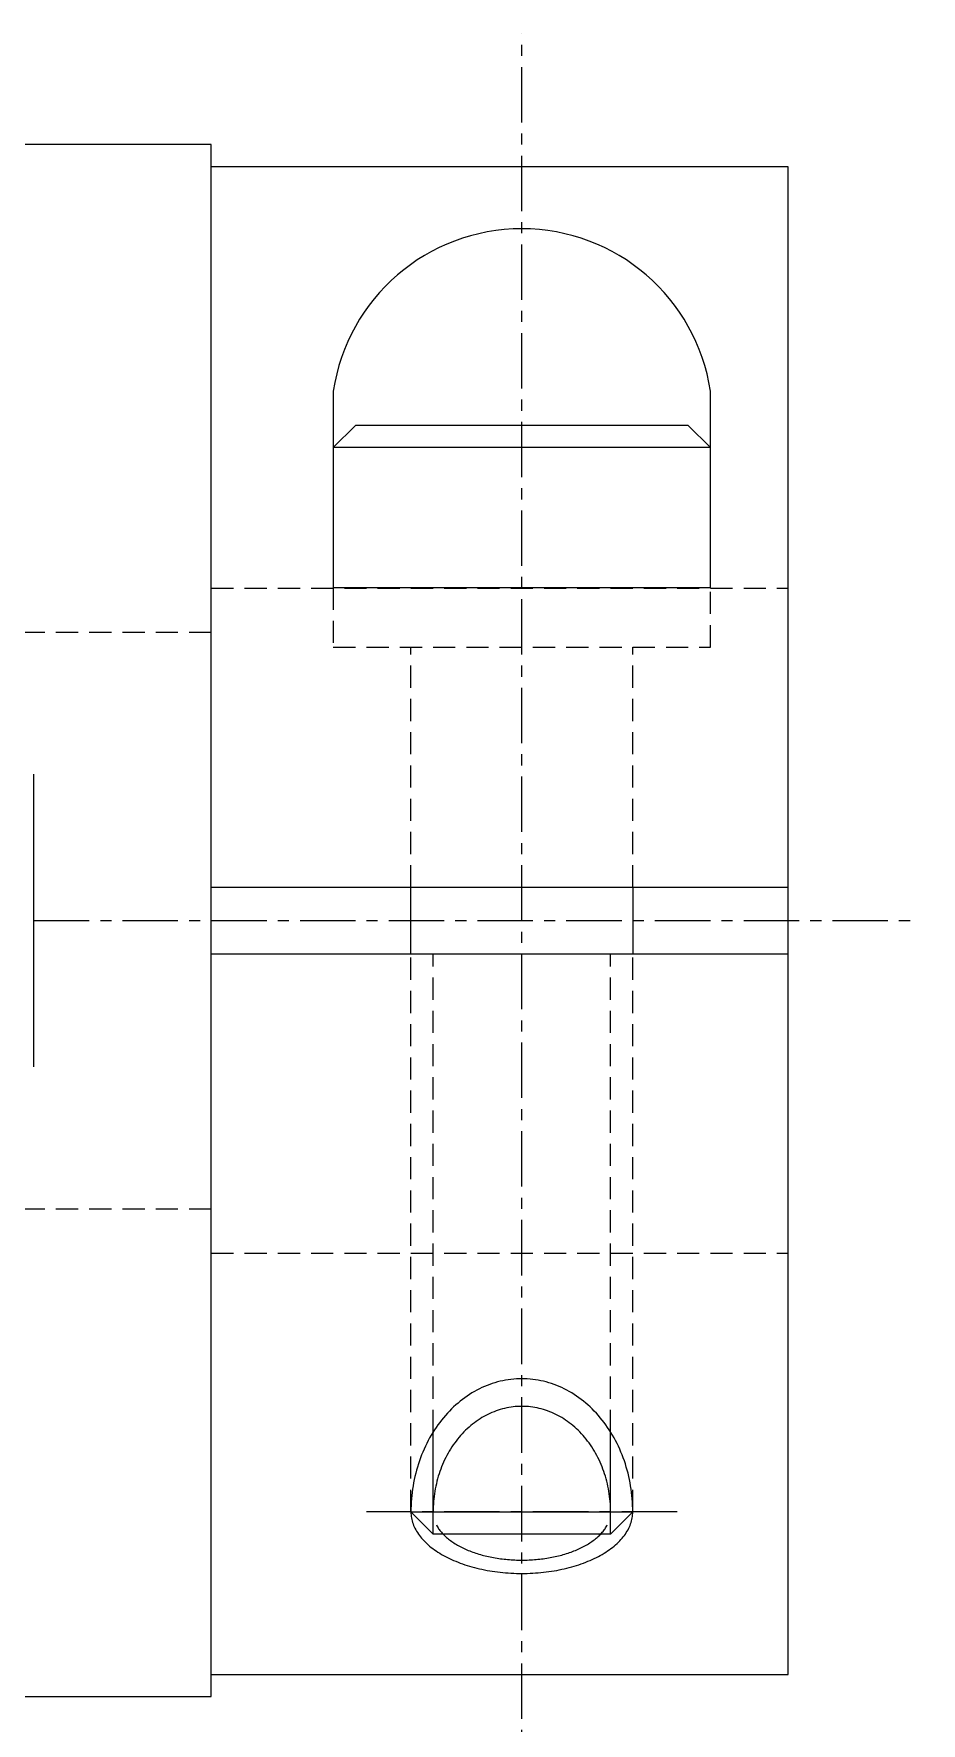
# Model space of a CAD drawing. Extents: x -134 to -27, y 11 to 71.
# Drawn here: x -106.85 to -86.85, y 32.56 to 70.66 of the extents above; entities that cross this region are included whole.
import ezdxf

# ---------------------------------------------------------------- set-up
doc = ezdxf.new("R2010")
doc.units = 0
doc.linetypes.add('CENTER', pattern=[2, 1.25, -0.25, 0.25, -0.25])
doc.linetypes.add('DASHED', pattern=[0.75, 0.5, -0.25])
doc.layers.get('0').update_dxf_attribs({"linetype": 'CONTINUOUS'})
doc.layers.add('CENTER', color=1, linetype='CENTER')

msp = doc.modelspace()

# ---------------------------------------------------------------- linework, layer by layer
at = {"color": 7, "linetype": 'CONTINUOUS'}
for p, q in [((-102.849, 68.156), (-110.849, 68.156)), ((-102.849, 33.156), (-102.849, 68.156)), ((-89.849, 67.656), (-102.849, 67.656)), ((-89.849, 33.656), (-89.849, 67.656)), ((-100.099, 62.597), (-100.099, 58.168)), ((-91.599, 58.168), (-91.599, 62.597)), ((-100.099, 61.322), (-99.599, 61.822)), ((-92.099, 61.822), (-99.599, 61.822)), ((-92.099, 61.822), (-91.599, 61.322)), ((-91.599, 61.322), (-100.099, 61.322)), ((-100.099, 58.168), (-91.599, 58.168)), ((-106.849, 47.356), (-106.849, 53.956)), ((-89.849, 51.406), (-102.849, 51.406)), ((-98.349, 49.906), (-98.349, 51.406)), ((-93.349, 51.406), (-93.349, 49.906)), ((-102.849, 49.906), (-89.849, 49.906)), ((-98.349, 37.322), (-93.349, 37.322)), ((-98.349, 37.322), (-97.849, 36.822)), ((-93.349, 37.322), (-93.849, 36.822)), ((-93.849, 36.822), (-97.849, 36.822)), ((-102.849, 33.656), (-89.849, 33.656)), ((-110.849, 33.156), (-102.849, 33.156))]:
    msp.add_line(p, q, dxfattribs=at)
at = {"color": 3, "linetype": 'DASHED'}
for p, q in [((-102.849, 58.156), (-89.849, 58.156)), ((-100.099, 58.168), (-100.099, 56.822)), ((-91.599, 56.822), (-91.599, 58.168)), ((-102.849, 57.156), (-110.849, 57.156)), ((-100.099, 56.822), (-91.599, 56.822)), ((-98.349, 51.406), (-98.349, 56.822)), ((-93.349, 51.406), (-93.349, 56.822)), ((-98.349, 37.322), (-98.349, 49.906)), ((-97.849, 39.123), (-97.849, 49.906)), ((-93.849, 39.123), (-93.849, 49.906)), ((-93.349, 37.322), (-93.349, 49.906)), ((-110.849, 44.156), (-102.849, 44.156)), ((-102.849, 43.156), (-89.849, 43.156))]:
    msp.add_line(p, q, dxfattribs=at)
at = {"color": 3, "linetype": 'CONTINUOUS'}
for p, q in [((-97.849, 36.822), (-97.849, 39.123)), ((-93.849, 36.822), (-93.849, 39.123))]:
    msp.add_line(p, q, dxfattribs=at)
for points in [[(-93.349, 37.322, 0), (-93.349, 37.396, 0), (-93.352, 37.469, 0), (-93.355, 37.543, 0), (-93.361, 37.616, 0), (-93.367, 37.689, 0), (-93.376, 37.762, 0), (-93.385, 37.835, 0), (-93.397, 37.908, 0), (-93.409, 37.98, 0), (-93.423, 38.051, 0), (-93.439, 38.123, 0), (-93.456, 38.193, 0), (-93.475, 38.264, 0), (-93.495, 38.333, 0), (-93.516, 38.402, 0), (-93.539, 38.471, 0), (-93.563, 38.538, 0), (-93.589, 38.605, 0), (-93.615, 38.672, 0), (-93.644, 38.737, 0), (-93.673, 38.802, 0), (-93.704, 38.865, 0), (-93.736, 38.928, 0), (-93.77, 38.99, 0), (-93.805, 39.05, 0), (-93.841, 39.11, 0), (-93.878, 39.169, 0), (-93.916, 39.226, 0), (-93.956, 39.283, 0), (-93.996, 39.338, 0), (-94.038, 39.392, 0), (-94.081, 39.445, 0), (-94.125, 39.496, 0), (-94.17, 39.546, 0), (-94.216, 39.595, 0), (-94.263, 39.642, 0), (-94.31, 39.688, 0), (-94.359, 39.733, 0), (-94.409, 39.776, 0), (-94.46, 39.818, 0), (-94.511, 39.858, 0), (-94.563, 39.897, 0), (-94.616, 39.934, 0), (-94.67, 39.969, 0), (-94.724, 40.003, 0), (-94.78, 40.035, 0), (-94.835, 40.066, 0), (-94.892, 40.095, 0), (-94.949, 40.123, 0), (-95.006, 40.148, 0), (-95.064, 40.172, 0), (-95.123, 40.194, 0), (-95.182, 40.215, 0), (-95.241, 40.234, 0), (-95.301, 40.251, 0), (-95.361, 40.266, 0), (-95.421, 40.279, 0), (-95.482, 40.291, 0), (-95.543, 40.301, 0), (-95.603, 40.309, 0), (-95.665, 40.316, 0), (-95.726, 40.32, 0), (-95.787, 40.323, 0), (-95.849, 40.324, 0), (-95.91, 40.323, 0), (-95.971, 40.32, 0), (-96.032, 40.316, 0), (-96.094, 40.309, 0), (-96.155, 40.301, 0), (-96.215, 40.291, 0), (-96.276, 40.279, 0), (-96.336, 40.266, 0), (-96.396, 40.251, 0), (-96.456, 40.234, 0), (-96.515, 40.215, 0), (-96.574, 40.194, 0), (-96.633, 40.172, 0), (-96.691, 40.148, 0), (-96.748, 40.123, 0), (-96.805, 40.095, 0), (-96.862, 40.066, 0), (-96.917, 40.035, 0), (-96.973, 40.003, 0), (-97.027, 39.969, 0), (-97.081, 39.934, 0), (-97.134, 39.897, 0), (-97.186, 39.858, 0), (-97.237, 39.818, 0), (-97.288, 39.776, 0), (-97.338, 39.733, 0), (-97.387, 39.688, 0), (-97.435, 39.642, 0), (-97.481, 39.595, 0), (-97.527, 39.546, 0), (-97.572, 39.496, 0), (-97.616, 39.445, 0), (-97.659, 39.392, 0), (-97.701, 39.338, 0), (-97.742, 39.283, 0), (-97.781, 39.226, 0), (-97.819, 39.169, 0), (-97.857, 39.11, 0), (-97.892, 39.05, 0), (-97.927, 38.99, 0), (-97.961, 38.928, 0), (-97.993, 38.865, 0), (-98.024, 38.802, 0), (-98.053, 38.737, 0), (-98.082, 38.672, 0), (-98.109, 38.605, 0), (-98.134, 38.538, 0), (-98.158, 38.471, 0), (-98.181, 38.402, 0), (-98.202, 38.333, 0), (-98.222, 38.264, 0), (-98.241, 38.193, 0), (-98.258, 38.123, 0), (-98.274, 38.051, 0), (-98.288, 37.98, 0), (-98.3, 37.908, 0), (-98.312, 37.835, 0), (-98.321, 37.762, 0), (-98.33, 37.689, 0), (-98.336, 37.616, 0), (-98.342, 37.543, 0), (-98.346, 37.469, 0), (-98.348, 37.396, 0), (-98.349, 37.322, 0)], [(-98.349, 37.322, 0), (-98.348, 37.288, 0), (-98.346, 37.254, 0), (-98.342, 37.22, 0), (-98.336, 37.186, 0), (-98.33, 37.152, 0), (-98.321, 37.118, 0), (-98.312, 37.085, 0), (-98.3, 37.051, 0), (-98.288, 37.018, 0), (-98.274, 36.985, 0), (-98.258, 36.952, 0), (-98.241, 36.919, 0), (-98.222, 36.886, 0), (-98.202, 36.854, 0), (-98.181, 36.822, 0), (-98.158, 36.791, 0), (-98.134, 36.759, 0), (-98.109, 36.728, 0), (-98.082, 36.698, 0), (-98.053, 36.667, 0), (-98.024, 36.637, 0), (-97.993, 36.608, 0), (-97.961, 36.579, 0), (-97.927, 36.55, 0), (-97.892, 36.522, 0), (-97.857, 36.495, 0), (-97.819, 36.468, 0), (-97.781, 36.441, 0), (-97.742, 36.415, 0), (-97.701, 36.389, 0), (-97.659, 36.364, 0), (-97.616, 36.34, 0), (-97.572, 36.316, 0), (-97.527, 36.293, 0), (-97.481, 36.27, 0), (-97.435, 36.248, 0), (-97.387, 36.227, 0), (-97.338, 36.207, 0), (-97.288, 36.187, 0), (-97.237, 36.167, 0), (-97.186, 36.149, 0), (-97.134, 36.131, 0), (-97.081, 36.114, 0), (-97.027, 36.097, 0), (-96.973, 36.082, 0), (-96.917, 36.067, 0), (-96.862, 36.052, 0), (-96.805, 36.039, 0), (-96.748, 36.026, 0), (-96.691, 36.014, 0), (-96.633, 36.003, 0), (-96.574, 35.993, 0), (-96.515, 35.984, 0), (-96.456, 35.975, 0), (-96.396, 35.967, 0), (-96.336, 35.96, 0), (-96.276, 35.954, 0), (-96.215, 35.948, 0), (-96.155, 35.944, 0), (-96.094, 35.94, 0), (-96.032, 35.937, 0), (-95.971, 35.935, 0), (-95.91, 35.934, 0), (-95.849, 35.933, 0), (-95.787, 35.934, 0), (-95.726, 35.935, 0), (-95.665, 35.937, 0), (-95.603, 35.94, 0), (-95.543, 35.944, 0), (-95.482, 35.948, 0), (-95.421, 35.954, 0), (-95.361, 35.96, 0), (-95.301, 35.967, 0), (-95.241, 35.975, 0), (-95.182, 35.984, 0), (-95.123, 35.993, 0), (-95.064, 36.003, 0), (-95.006, 36.014, 0), (-94.949, 36.026, 0), (-94.892, 36.039, 0), (-94.835, 36.052, 0), (-94.78, 36.067, 0), (-94.724, 36.082, 0), (-94.67, 36.097, 0), (-94.616, 36.114, 0), (-94.563, 36.131, 0), (-94.511, 36.149, 0), (-94.46, 36.167, 0), (-94.409, 36.187, 0), (-94.359, 36.207, 0), (-94.31, 36.227, 0), (-94.263, 36.248, 0), (-94.216, 36.27, 0), (-94.17, 36.293, 0), (-94.125, 36.316, 0), (-94.081, 36.34, 0), (-94.038, 36.364, 0), (-93.996, 36.389, 0), (-93.956, 36.415, 0), (-93.916, 36.441, 0), (-93.878, 36.468, 0), (-93.841, 36.495, 0), (-93.805, 36.522, 0), (-93.77, 36.55, 0), (-93.736, 36.579, 0), (-93.704, 36.608, 0), (-93.673, 36.637, 0), (-93.644, 36.667, 0), (-93.615, 36.698, 0), (-93.589, 36.728, 0), (-93.563, 36.759, 0), (-93.539, 36.791, 0), (-93.516, 36.822, 0), (-93.495, 36.854, 0), (-93.475, 36.886, 0), (-93.456, 36.919, 0), (-93.439, 36.952, 0), (-93.423, 36.985, 0), (-93.409, 37.018, 0), (-93.397, 37.051, 0), (-93.385, 37.085, 0), (-93.376, 37.118, 0), (-93.367, 37.152, 0), (-93.361, 37.186, 0), (-93.355, 37.22, 0), (-93.352, 37.254, 0), (-93.349, 37.288, 0), (-93.349, 37.322, 0)]]:
    msp.add_polyline3d(points, dxfattribs=at)
at = {"color": 7, "linetype": 'CONTINUOUS'}
for points in [[(-93.849, 37.322, 0), (-93.849, 37.38, 0), (-93.851, 37.439, 0), (-93.854, 37.497, 0), (-93.858, 37.555, 0), (-93.864, 37.613, 0), (-93.87, 37.671, 0), (-93.878, 37.729, 0), (-93.887, 37.786, 0), (-93.897, 37.843, 0), (-93.908, 37.9, 0), (-93.921, 37.957, 0), (-93.935, 38.013, 0), (-93.949, 38.068, 0), (-93.965, 38.124, 0), (-93.983, 38.178, 0), (-94.001, 38.232, 0), (-94.02, 38.286, 0), (-94.041, 38.339, 0), (-94.062, 38.392, 0), (-94.085, 38.444, 0), (-94.108, 38.495, 0), (-94.133, 38.545, 0), (-94.159, 38.595, 0), (-94.186, 38.644, 0), (-94.213, 38.692, 0), (-94.242, 38.739, 0), (-94.272, 38.786, 0), (-94.303, 38.831, 0), (-94.334, 38.876, 0), (-94.367, 38.92, 0), (-94.4, 38.963, 0), (-94.434, 39.004, 0), (-94.469, 39.045, 0), (-94.505, 39.085, 0), (-94.542, 39.124, 0), (-94.58, 39.161, 0), (-94.618, 39.198, 0), (-94.657, 39.233, 0), (-94.697, 39.267, 0), (-94.737, 39.3, 0), (-94.779, 39.332, 0), (-94.82, 39.363, 0), (-94.863, 39.392, 0), (-94.906, 39.42, 0), (-94.949, 39.447, 0), (-94.993, 39.473, 0), (-95.038, 39.497, 0), (-95.083, 39.52, 0), (-95.129, 39.542, 0), (-95.175, 39.562, 0), (-95.221, 39.581, 0), (-95.268, 39.599, 0), (-95.315, 39.615, 0), (-95.363, 39.63, 0), (-95.41, 39.643, 0), (-95.458, 39.655, 0), (-95.507, 39.666, 0), (-95.555, 39.675, 0), (-95.604, 39.683, 0), (-95.652, 39.69, 0), (-95.701, 39.695, 0), (-95.75, 39.698, 0), (-95.799, 39.7, 0), (-95.849, 39.701, 0), (-95.898, 39.7, 0), (-95.947, 39.698, 0), (-95.996, 39.695, 0), (-96.045, 39.69, 0), (-96.093, 39.683, 0), (-96.142, 39.675, 0), (-96.19, 39.666, 0), (-96.239, 39.655, 0), (-96.287, 39.643, 0), (-96.334, 39.63, 0), (-96.382, 39.615, 0), (-96.429, 39.599, 0), (-96.476, 39.581, 0), (-96.522, 39.562, 0), (-96.568, 39.542, 0), (-96.614, 39.52, 0), (-96.659, 39.497, 0), (-96.704, 39.473, 0), (-96.748, 39.447, 0), (-96.791, 39.42, 0), (-96.834, 39.392, 0), (-96.877, 39.363, 0), (-96.919, 39.332, 0), (-96.96, 39.3, 0), (-97, 39.267, 0), (-97.04, 39.233, 0), (-97.079, 39.198, 0), (-97.117, 39.161, 0), (-97.155, 39.124, 0), (-97.192, 39.085, 0), (-97.228, 39.045, 0), (-97.263, 39.004, 0), (-97.297, 38.963, 0), (-97.33, 38.92, 0), (-97.363, 38.876, 0), (-97.395, 38.831, 0), (-97.425, 38.786, 0), (-97.455, 38.739, 0), (-97.484, 38.692, 0), (-97.511, 38.644, 0), (-97.538, 38.595, 0), (-97.564, 38.545, 0), (-97.589, 38.495, 0), (-97.612, 38.444, 0), (-97.635, 38.392, 0), (-97.657, 38.339, 0), (-97.677, 38.286, 0), (-97.696, 38.232, 0), (-97.715, 38.178, 0), (-97.732, 38.124, 0), (-97.748, 38.068, 0), (-97.762, 38.013, 0), (-97.776, 37.957, 0), (-97.789, 37.9, 0), (-97.8, 37.843, 0), (-97.81, 37.786, 0), (-97.819, 37.729, 0), (-97.827, 37.671, 0), (-97.833, 37.613, 0), (-97.839, 37.555, 0), (-97.843, 37.497, 0), (-97.846, 37.439, 0), (-97.848, 37.38, 0), (-97.849, 37.322, 0)], [(-97.774, 37.027, 0), (-97.762, 37.006, 0), (-97.75, 36.985, 0), (-97.737, 36.964, 0), (-97.724, 36.943, 0), (-97.709, 36.923, 0), (-97.694, 36.902, 0), (-97.678, 36.882, 0), (-97.661, 36.862, 0), (-97.644, 36.842, 0), (-97.625, 36.822, 0), (-97.606, 36.803, 0), (-97.587, 36.784, 0), (-97.566, 36.765, 0), (-97.545, 36.746, 0), (-97.523, 36.727, 0), (-97.501, 36.709, 0), (-97.478, 36.691, 0), (-97.454, 36.673, 0), (-97.429, 36.655, 0), (-97.404, 36.638, 0), (-97.379, 36.621, 0), (-97.352, 36.604, 0), (-97.325, 36.588, 0), (-97.297, 36.572, 0), (-97.269, 36.556, 0), (-97.24, 36.54, 0), (-97.211, 36.525, 0), (-97.181, 36.51, 0), (-97.151, 36.496, 0), (-97.12, 36.482, 0), (-97.088, 36.468, 0), (-97.056, 36.454, 0), (-97.024, 36.441, 0), (-96.991, 36.428, 0), (-96.957, 36.416, 0), (-96.923, 36.404, 0), (-96.889, 36.392, 0), (-96.854, 36.381, 0), (-96.819, 36.37, 0), (-96.783, 36.36, 0), (-96.747, 36.349, 0), (-96.711, 36.34, 0), (-96.674, 36.33, 0), (-96.637, 36.322, 0), (-96.599, 36.313, 0), (-96.562, 36.305, 0), (-96.524, 36.297, 0), (-96.485, 36.29, 0), (-96.447, 36.283, 0), (-96.408, 36.277, 0), (-96.369, 36.271, 0), (-96.33, 36.265, 0), (-96.291, 36.26, 0), (-96.251, 36.256, 0), (-96.211, 36.252, 0), (-96.171, 36.248, 0), (-96.131, 36.244, 0), (-96.091, 36.241, 0), (-96.051, 36.239, 0), (-96.01, 36.237, 0), (-95.97, 36.235, 0), (-95.93, 36.234, 0), (-95.889, 36.234, 0), (-95.849, 36.233, 0), (-95.808, 36.234, 0), (-95.768, 36.234, 0), (-95.727, 36.235, 0), (-95.687, 36.237, 0), (-95.646, 36.239, 0), (-95.606, 36.241, 0), (-95.566, 36.244, 0), (-95.526, 36.248, 0), (-95.486, 36.252, 0), (-95.446, 36.256, 0), (-95.407, 36.26, 0), (-95.367, 36.265, 0), (-95.328, 36.271, 0), (-95.289, 36.277, 0), (-95.25, 36.283, 0), (-95.212, 36.29, 0), (-95.173, 36.297, 0), (-95.135, 36.305, 0), (-95.098, 36.313, 0), (-95.06, 36.322, 0), (-95.023, 36.33, 0), (-94.986, 36.34, 0), (-94.95, 36.349, 0), (-94.914, 36.36, 0), (-94.878, 36.37, 0), (-94.843, 36.381, 0), (-94.808, 36.392, 0), (-94.774, 36.404, 0), (-94.74, 36.416, 0), (-94.707, 36.428, 0), (-94.674, 36.441, 0), (-94.641, 36.454, 0), (-94.609, 36.468, 0), (-94.577, 36.482, 0), (-94.546, 36.496, 0), (-94.516, 36.51, 0), (-94.486, 36.525, 0), (-94.457, 36.54, 0), (-94.428, 36.556, 0), (-94.4, 36.572, 0), (-94.372, 36.588, 0), (-94.345, 36.604, 0), (-94.319, 36.621, 0), (-94.293, 36.638, 0), (-94.268, 36.655, 0), (-94.243, 36.673, 0), (-94.219, 36.691, 0), (-94.196, 36.709, 0), (-94.174, 36.727, 0), (-94.152, 36.746, 0), (-94.131, 36.765, 0), (-94.11, 36.784, 0), (-94.091, 36.803, 0), (-94.072, 36.822, 0), (-94.053, 36.842, 0), (-94.036, 36.862, 0), (-94.019, 36.882, 0), (-94.003, 36.902, 0), (-93.988, 36.923, 0), (-93.973, 36.943, 0), (-93.96, 36.964, 0), (-93.947, 36.985, 0), (-93.935, 37.006, 0), (-93.923, 37.027, 0)]]:
    msp.add_polyline3d(points, dxfattribs=at)
msp.add_arc((-95.849, 61.961), 4.297, 8.5134, 171.4866, dxfattribs=at)
at = {"layer": 'CENTER', "color": 1, "linetype": 'CENTER'}
for p, q in [((-95.849, 30.656), (-95.849, 70.656)), ((-126.849, 50.656), (-86.849, 50.656)), ((-92.349, 37.322), (-99.349, 37.322))]:
    msp.add_line(p, q, dxfattribs=at)

doc.saveas('drawing.dxf')
